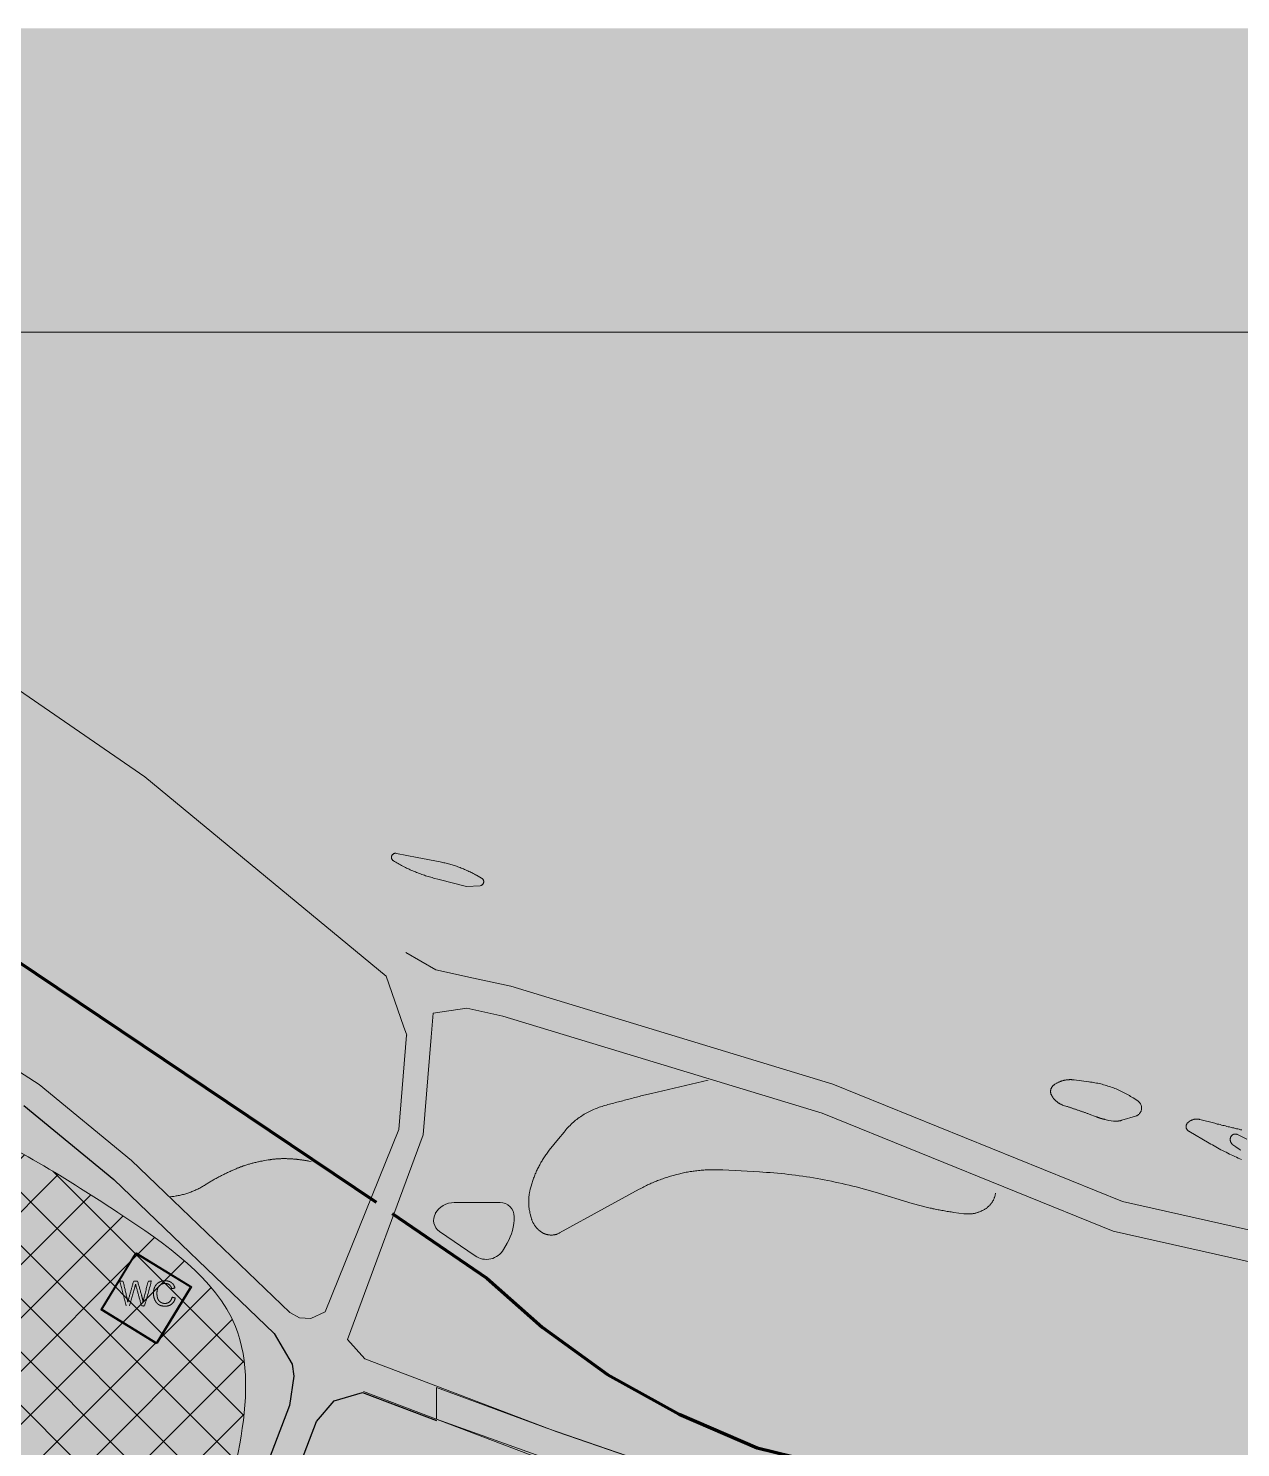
# Model space of a CAD drawing. Header units: metres. Extents: x 68582 to 69192, y 19191 to 19633.
# Drawn here: x 68884.2 to 68982.3, y 19513.2 to 19628.2 of the extents above; entities that cross this region are included whole.
import ezdxf

# ---------------------------------------------------------------- set-up
doc = ezdxf.new("R2010")
doc.units = ezdxf.units.M
doc.layers.get('0').update_dxf_attribs({"lineweight": 15})
doc.layers.add('Kasvillisuus', color=7, linetype='Continuous', lineweight=5)
doc.layers.add('None', color=7, linetype='Continuous', lineweight=5)

msp = doc.modelspace()

# ---------------------------------------------------------------- hatches: boundary and pattern name
at = {"true_color": 0xd1f0d1, "transparency": 33554687}
msp.add_hatch(color=254, dxfattribs=at).paths.add_polyline_path([(68588.12, 19191.44), (69192.3, 19191.44), (69192.3, 19628.23), (68588.12, 19628.23)], flags=0)
at = {"lineweight": 35, "true_color": 0x0988ff, "transparency": 33554687}
h = msp.add_hatch(dxfattribs=at)
h.set_pattern_fill('CMU HF', color=150, scale=50, style=0, pattern_type=2)
h.set_pattern_definition([(45, (0, 0), (-2.15526147, 2.15526147), []), (135, (0, 0), (2.15526147, 2.15526147), [])])
h.paths.add_polyline_path([(68897.13, 19504.22), (68897.03, 19504.13), (68896.92, 19504.04), (68896.81, 19503.95), (68896.7, 19503.86), (68896.58, 19503.78), (68896.47, 19503.69), (68896.35, 19503.61), (68896.24, 19503.54), (68896.12, 19503.46), (68896, 19503.39), (68895.88, 19503.32), (68895.76, 19503.25), (68895.63, 19503.18), (68895.51, 19503.12), (68895.25, 19502.99), (68894.99, 19502.88), (68894.73, 19502.77), (68894.46, 19502.67), (68894.19, 19502.58), (68893.91, 19502.5), (68893.63, 19502.42), (68893.34, 19502.35), (68893.05, 19502.29), (68892.76, 19502.23), (68892.46, 19502.18), (68892.15, 19502.13), (68891.85, 19502.09), (68891.54, 19502.06), (68891.22, 19502.03), (68890.59, 19501.99), (68889.94, 19501.96), (68889.28, 19501.96), (68888.61, 19501.97), (68887.93, 19501.99), (68886.55, 19502.07), (68879.42, 19502.67), (68878.01, 19502.74), (68877.31, 19502.75), (68876.62, 19502.75), (68875.95, 19502.74), (68875.29, 19502.71), (68873.99, 19502.63), (68870.23, 19502.29), (68869.01, 19502.21), (68868.41, 19502.18), (68867.8, 19502.17), (68867.2, 19502.17), (68866.61, 19502.19), (68866.18, 19502.22), (68865.75, 19502.26), (68865.33, 19502.3), (68864.9, 19502.36), (68864.05, 19502.49), (68863.2, 19502.64), (68861.49, 19503.01), (68857.12, 19504.02), (68856.21, 19504.19), (68855.3, 19504.35), (68854.37, 19504.48), (68853.9, 19504.53), (68853.42, 19504.58), (68852.94, 19504.62), (68852.46, 19504.64), (68851.81, 19504.66), (68851.16, 19504.67), (68850.5, 19504.65), (68849.84, 19504.62), (68849.18, 19504.56), (68848.51, 19504.49), (68847.85, 19504.4), (68847.18, 19504.29), (68846.53, 19504.16), (68845.87, 19504.01), (68845.23, 19503.84), (68844.59, 19503.65), (68843.96, 19503.44), (68843.65, 19503.33), (68843.35, 19503.21), (68843.04, 19503.09), (68842.74, 19502.96), (68842.44, 19502.83), (68842.15, 19502.69), (68841.86, 19502.54), (68841.58, 19502.4), (68841.29, 19502.24), (68841.02, 19502.08), (68840.75, 19501.92), (68840.48, 19501.75), (68840.22, 19501.57), (68839.96, 19501.39), (68839.71, 19501.21), (68839.46, 19501.02), (68839.22, 19500.82), (68838.98, 19500.62), (68838.76, 19500.41), (68838.53, 19500.2), (68838.32, 19499.98), (68838.11, 19499.76), (68837.9, 19499.53), (68837.71, 19499.29), (68837.52, 19499.05), (68837.34, 19498.8), (68837.16, 19498.55), (68837, 19498.29), (68836.84, 19498.03), (68836.69, 19497.76), (68836.55, 19497.49), (68836.41, 19497.21), (68836.29, 19496.92), (68836.17, 19496.63), (68836.06, 19496.33), (68835.97, 19496.03), (68835.88, 19495.72), (68835.8, 19495.4), (68835.74, 19495.13), (68835.68, 19494.85), (68835.64, 19494.56), (68835.6, 19494.28), (68835.56, 19493.99), (68835.53, 19493.7), (68835.51, 19493.4), (68835.49, 19493.1), (68835.47, 19492.5), (68835.47, 19491.88), (68835.48, 19491.26), (68835.5, 19490.64), (68835.58, 19489.39), (68835.89, 19485.72), (68835.97, 19484.57), (68835.99, 19484.02), (68836, 19483.49), (68835.99, 19482.98), (68835.98, 19482.73), (68835.97, 19482.48), (68835.95, 19482.25), (68835.92, 19482.02), (68835.89, 19481.79), (68835.86, 19481.57), (68835.81, 19481.36), (68835.79, 19481.26), (68835.76, 19481.16), (68835.74, 19481.06), (68835.71, 19480.96), (68835.68, 19480.86), (68835.65, 19480.77), (68835.61, 19480.68), (68835.58, 19480.59), (68835.54, 19480.5), (68835.5, 19480.41), (68835.46, 19480.33), (68835.42, 19480.25), (68835.37, 19480.17), (68835.32, 19480.09), (68835.27, 19480.02), (68835.22, 19479.94), (68835.17, 19479.87), (68835.14, 19479.84), (68835.11, 19479.8), (68835.08, 19479.77), (68835.05, 19479.73), (68835.02, 19479.7), (68834.99, 19479.67), (68834.96, 19479.64), (68834.93, 19479.61), (68834.9, 19479.58), (68834.87, 19479.55), (68834.83, 19479.52), (68834.8, 19479.49), (68834.76, 19479.46), (68834.73, 19479.44), (68834.69, 19479.41), (68834.66, 19479.38), (68834.62, 19479.36), (68834.58, 19479.33), (68834.54, 19479.31), (68834.5, 19479.29), (68834.46, 19479.26), (68834.42, 19479.24), (68834.38, 19479.22), (68834.34, 19479.2), (68834.3, 19479.18), (68834.26, 19479.16), (68834.19, 19479.13), (68834.11, 19479.1), (68834.04, 19479.07), (68833.96, 19479.04), (68833.88, 19479.02), (68833.8, 19479), (68833.72, 19478.98), (68833.64, 19478.96), (68833.55, 19478.94), (68833.47, 19478.92), (68833.38, 19478.91), (68833.29, 19478.89), (68833.11, 19478.87), (68832.92, 19478.85), (68832.73, 19478.84), (68832.53, 19478.83), (68832.33, 19478.82), (68832.12, 19478.82), (68831.7, 19478.83), (68831.26, 19478.86), (68830.35, 19478.93), (68827.54, 19479.23), (68826.64, 19479.29), (68825.77, 19479.33), (68824.91, 19479.35), (68824.07, 19479.34), (68823.24, 19479.31), (68822.43, 19479.26), (68821.63, 19479.2), (68820.83, 19479.11), (68820.04, 19479.01), (68819.25, 19478.89), (68817.69, 19478.62), (68811.52, 19477.33), (68810, 19477.06), (68809.24, 19476.95), (68808.48, 19476.85), (68807.72, 19476.78), (68807.34, 19476.75), (68806.97, 19476.74), (68806.59, 19476.72), (68806.22, 19476.72), (68805.85, 19476.72), (68805.48, 19476.74), (68805.11, 19476.76), (68804.75, 19476.79), (68804.38, 19476.83), (68804.02, 19476.88), (68803.67, 19476.94), (68803.31, 19477.02), (68802.96, 19477.1), (68802.61, 19477.2), (68802.42, 19477.26), (68802.23, 19477.32), (68802.04, 19477.39), (68801.85, 19477.46), (68801.47, 19477.61), (68801.09, 19477.77), (68800.72, 19477.94), (68800.36, 19478.13), (68799.99, 19478.32), (68799.63, 19478.53), (68799.27, 19478.74), (68798.91, 19478.97), (68798.2, 19479.43), (68796.8, 19480.42), (68795.8, 19481.15), (68794.83, 19481.91), (68794.35, 19482.29), (68793.88, 19482.69), (68793.43, 19483.09), (68792.99, 19483.51), (68792.56, 19483.93), (68792.15, 19484.36), (68791.95, 19484.58), (68791.76, 19484.8), (68791.57, 19485.03), (68791.39, 19485.26), (68791.21, 19485.49), (68791.04, 19485.73), (68790.88, 19485.96), (68790.72, 19486.21), (68790.56, 19486.45), (68790.42, 19486.7), (68790.28, 19486.95), (68790.15, 19487.21), (68790.04, 19487.44), (68789.93, 19487.67), (68789.83, 19487.91), (68789.74, 19488.15), (68789.65, 19488.39), (68789.57, 19488.63), (68789.49, 19488.88), (68789.41, 19489.12), (68789.34, 19489.37), (68789.28, 19489.63), (68789.16, 19490.14), (68789.05, 19490.65), (68788.96, 19491.18), (68788.88, 19491.7), (68788.82, 19492.24), (68788.71, 19493.31), (68788.58, 19495.48), (68788.45, 19498.95), (68788.41, 19502.37), (68788.45, 19505.74), (68788.96, 19516.19), (68788.98, 19518.01), (68788.97, 19518.94), (68788.94, 19519.87), (68788.88, 19520.82), (68788.81, 19521.79), (68788.71, 19522.76), (68788.58, 19523.76), (68788.28, 19525.6), (68787.62, 19529.32), (68787.49, 19530.23), (68787.39, 19531.13), (68787.35, 19531.57), (68787.33, 19532), (68787.31, 19532.43), (68787.31, 19532.85), (68787.32, 19533.26), (68787.33, 19533.46), (68787.34, 19533.66), (68787.36, 19533.86), (68787.38, 19534.06), (68787.41, 19534.25), (68787.44, 19534.44), (68787.47, 19534.63), (68787.51, 19534.82), (68787.56, 19535), (68787.6, 19535.18), (68787.65, 19535.36), (68787.71, 19535.54), (68787.77, 19535.71), (68787.84, 19535.88), (68787.91, 19536.05), (68787.99, 19536.21), (68788.03, 19536.3), (68788.08, 19536.38), (68788.12, 19536.45), (68788.16, 19536.53), (68788.21, 19536.61), (68788.26, 19536.69), (68788.31, 19536.76), (68788.36, 19536.84), (68788.41, 19536.91), (68788.47, 19536.99), (68788.52, 19537.06), (68788.58, 19537.13), (68788.64, 19537.21), (68788.71, 19537.29), (68788.78, 19537.37), (68788.85, 19537.44), (68788.93, 19537.52), (68789, 19537.59), (68789.08, 19537.67), (68789.16, 19537.74), (68789.33, 19537.88), (68789.5, 19538.02), (68789.67, 19538.15), (68789.86, 19538.28), (68790.04, 19538.41), (68790.24, 19538.53), (68790.44, 19538.65), (68790.64, 19538.77), (68790.85, 19538.88), (68791.06, 19538.99), (68791.28, 19539.1), (68791.5, 19539.2), (68791.95, 19539.4), (68792.42, 19539.59), (68792.89, 19539.77), (68793.37, 19539.94), (68794.35, 19540.26), (68796.84, 19540.99), (68798.32, 19541.39), (68801.22, 19542.08), (68804.06, 19542.66), (68806.88, 19543.15), (68809.5, 19543.54), (68812.15, 19543.87), (68814.81, 19544.15), (68817.49, 19544.38), (68822.89, 19544.71), (68828.35, 19544.87), (68833.86, 19544.89), (68839.41, 19544.79), (68850.57, 19544.34), (68857.58, 19543.91), (68861.05, 19543.59), (68864.49, 19543.17), (68866.19, 19542.92), (68867.87, 19542.63), (68869.54, 19542.3), (68871.2, 19541.92), (68872.83, 19541.5), (68874.44, 19541.03), (68875.24, 19540.78), (68876.03, 19540.51), (68876.82, 19540.23), (68877.6, 19539.93), (68878.49, 19539.57), (68879.37, 19539.19), (68880.24, 19538.79), (68881.11, 19538.38), (68882.84, 19537.5), (68884.55, 19536.56), (68886.25, 19535.56), (68887.95, 19534.51), (68891.39, 19532.3), (68892.85, 19531.33), (68894.3, 19530.32), (68895.01, 19529.8), (68895.7, 19529.27), (68896.37, 19528.73), (68897.02, 19528.17), (68897.34, 19527.89), (68897.64, 19527.6), (68897.94, 19527.31), (68898.24, 19527.01), (68898.52, 19526.71), (68898.79, 19526.4), (68899.06, 19526.09), (68899.31, 19525.78), (68899.55, 19525.46), (68899.78, 19525.13), (68900, 19524.8), (68900.21, 19524.46), (68900.31, 19524.29), (68900.41, 19524.12), (68900.5, 19523.95), (68900.59, 19523.77), (68900.68, 19523.6), (68900.76, 19523.42), (68900.84, 19523.24), (68900.91, 19523.06), (68901.01, 19522.79), (68901.11, 19522.53), (68901.2, 19522.26), (68901.28, 19521.99), (68901.35, 19521.71), (68901.42, 19521.43), (68901.48, 19521.15), (68901.53, 19520.87), (68901.58, 19520.58), (68901.62, 19520.3), (68901.66, 19520.01), (68901.69, 19519.71), (68901.71, 19519.42), (68901.73, 19519.12), (68901.74, 19518.82), (68901.75, 19518.52), (68901.75, 19517.92), (68901.73, 19517.3), (68901.69, 19516.68), (68901.63, 19516.06), (68901.56, 19515.43), (68901.47, 19514.8), (68901.37, 19514.17), (68901.26, 19513.54), (68901.13, 19512.86), (68900.98, 19512.18), (68900.82, 19511.5), (68900.65, 19510.84), (68900.46, 19510.18), (68900.25, 19509.53), (68900.03, 19508.89), (68899.91, 19508.58), (68899.78, 19508.28), (68899.66, 19507.98), (68899.52, 19507.68), (68899.39, 19507.39), (68899.24, 19507.1), (68899.1, 19506.82), (68898.95, 19506.55), (68898.79, 19506.28), (68898.63, 19506.02), (68898.46, 19505.77), (68898.29, 19505.52), (68898.11, 19505.28), (68897.92, 19505.05), (68897.73, 19504.83), (68897.64, 19504.73), (68897.54, 19504.62), (68897.44, 19504.52), (68897.34, 19504.42), (68897.24, 19504.32)], flags=0)
at = {"layer": 'Kasvillisuus', "true_color": 0xffffff, "transparency": 33554687}
msp.add_hatch(color=7, dxfattribs=at).paths.add_polyline_path([(68917.2, 19518.12), (68926.15, 19514.82), (68940.71, 19509.8), (68952.71, 19506.88), (68979.2, 19501.5), (68982.85, 19499.37), (68985.79, 19495.99), (68987.01, 19489.98), (68987.71, 19456.89), (68985.02, 19456.89), (68984.52, 19489.48), (68983.47, 19494.84), (68981.24, 19497.42), (68978.3, 19499.13), (68949.27, 19505.16), (68939.62, 19507.53), (68917.2, 19515.54)], flags=0)
at = {"layer": 'None', "linetype": 'Continuous', "lineweight": 0, "true_color": 0xffffff, "transparency": 33554687}
for points in [[(68903.93, 19522.75), (68891.17, 19535.01), (68883.84, 19541.05), (68876.68, 19545.65), (68866.67, 19551.11), (68858.37, 19555.06), (68849.95, 19558.24), (68843.03, 19559.95), (68832.83, 19560.63), (68817.24, 19560.27), (68808.61, 19558.66), (68801.96, 19555.23), (68796.95, 19550.57), (68787.66, 19540.88), (68786.22, 19542.26), (68795.55, 19552), (68800.8, 19556.88), (68807.95, 19560.57), (68817.03, 19562.27), (68832.87, 19562.63), (68843.34, 19561.93), (68850.55, 19560.15), (68859.15, 19556.9), (68867.58, 19552.89), (68877.7, 19547.37), (68885.02, 19542.67), (68892.5, 19536.5), (68905.32, 19524.19)], [(68916.77, 19546.5), (68916.93, 19548.44), (68919.65, 19548.85), (68920.19, 19551.29), (68917.16, 19551.95), (68914.72, 19553.36), (68913.12, 19551.43), (68914.54, 19547.39), (68914.79, 19546.67)], [(68812.99, 19460.26), (68813.3, 19459.22), (68812.73, 19458.89), (68810.48, 19458.89), (68799.34, 19458.35), (68788.28, 19454.61), (68787.55, 19454.19), (68794.84, 19454.19), (68799.81, 19455.87), (68810.54, 19456.39), (68821.74, 19456.39), (68863.14, 19457.31), (68877.56, 19457.31), (68879.36, 19456.88), (68880.83, 19454.19), (68883.82, 19454.19), (68884.14, 19455.23), (68885.5, 19456.59), (68887.96, 19457.01), (68890.49, 19456.23), (68892.24, 19455.27), (68893.71, 19454.19), (68897.94, 19454.19), (68890.22, 19459.85), (68888.94, 19461.12), (68888.02, 19464.34), (68907.48, 19515.37), (68908.92, 19517.04), (68911.22, 19517.71), (68917.2, 19515.44), (68917.2, 19518.12), (68911.33, 19520.35), (68909.93, 19521.91), (68910.51, 19524.52), (68912.02, 19527.75), (68909.81, 19527.75), (68908.13, 19524.15), (68906.97, 19523.62), (68906.06, 19523.67), (68905.26, 19524.11), (68892.44, 19536.42), (68884.96, 19542.59), (68882.94, 19543.87), (68877.64, 19547.29), (68869.57, 19551.69), (68865.21, 19551.69), (68866.6, 19551.03), (68876.64, 19545.55), (68881.89, 19542.17), (68883.79, 19540.97), (68891.07, 19534.96), (68904.05, 19522.49), (68905.51, 19519.99), (68905.65, 19519.02), (68905.3, 19516.66), (68885.39, 19464.45), (68885.43, 19464.29), (68884.67, 19462.75), (68882.93, 19460.81), (68881.46, 19459.96), (68877.85, 19459.81), (68863.13, 19459.81), (68822.49, 19458.91), (68820.85, 19459.06), (68816.39, 19460.7), (68809.12, 19466.21), (68799.95, 19474.47), (68789.56, 19482.32), (68787.41, 19486.04), (68786.76, 19494.82), (68786.24, 19513.4), (68786.02, 19533.26), (68783.99, 19533.26), (68784.14, 19513.38), (68784.28, 19493.51), (68785.23, 19484.85), (68784.13, 19483), (68779.2, 19483.36), (68779.2, 19481.36), (68788.27, 19480.69), (68788.89, 19480.32), (68798.67, 19472.93), (68807.78, 19464.72), (68812.34, 19461.25)], [(69145.83, 19514.08), (69117.42, 19516.48), (69102.22, 19518.43), (69072.41, 19525.6), (69054.77, 19527.4), (68988.57, 19527.06), (68972.01, 19530.78), (68948.45, 19540.33), (68922.58, 19548.21), (68919.65, 19548.85), (68920.19, 19551.29), (68923.21, 19550.63), (68949.29, 19542.69), (68972.76, 19533.17), (68988.84, 19529.56), (69054.89, 19529.9), (69072.83, 19528.07), (69102.67, 19520.89), (69117.68, 19518.97), (69146.04, 19516.57)], [(68908.19, 19524.23), (68914.16, 19539.02), (68914.78, 19546.66), (68916.77, 19546.5), (68916.13, 19538.58), (68909.99, 19521.99)]]:
    msp.add_hatch(color=7, dxfattribs=at).paths.add_polyline_path(points, flags=0)
at = {"layer": 'None', "linetype": 'Continuous', "lineweight": 0, "true_color": 0x7f532a, "transparency": 33554687}
msp.add_hatch(color=27, dxfattribs=at).paths.add_polyline_path([(68892.9, 19529.01), (68890.12, 19524.45), (68894.6, 19521.71), (68897.38, 19526.27)], flags=0)
at = {"layer": 'None', "linetype": 'Continuous', "lineweight": 0, "transparency": 33554687}
msp.add_hatch(color=7, dxfattribs=at).paths.add_polyline_path([(68903.93, 19522.75), (68905.32, 19524.19), (68906.12, 19523.75), (68907.03, 19523.7), (68908.19, 19524.23), (68909.99, 19521.99), (68911.39, 19520.43), (68911.28, 19517.79), (68908.98, 19517.12), (68907.23, 19516.03), (68905.36, 19516.74), (68905.71, 19519.1), (68905.57, 19520.07)], flags=0)

# ---------------------------------------------------------------- linework, layer by layer
for points, degree, knots in [([(68897.13, 19504.22), (68892.61, 19500.15), (68879.72, 19504.13), (68865.13, 19501.04), (68851.78, 19507.04), (68830.36, 19499.83), (68839.37, 19477.19), (68824.71, 19480.04), (68815.28, 19478.22), (68803.93, 19475.54), (68795.97, 19480.87), (68789.19, 19486.32), (68788.36, 19497.34), (68788.34, 19509.56), (68789.82, 19522.6), (68785.11, 19537.19), (68797.03, 19541.26), (68816.8, 19545.45), (68844.94, 19544.95), (68874.72, 19542.78), (68890.47, 19533.06), (68902.25, 19524.93), (68901.73, 19513.35), (68899.37, 19506.24), (68897.13, 19504.22)], 3, [0, 0, 0, 0, 20.567122, 30.594973, 44.948804, 64.003788, 80.32022, 87.042059, 100.125754, 112.053255, 118.69734, 128.203455, 136.624401, 150.196008, 164.899233, 178.272165, 185.845534, 197.684963, 241.390754, 268.774278, 284.537843, 297.807553, 307.336074, 317.523248, 317.523248, 317.523248, 317.523248]), ([(68896.02, 19526.18), (68895.94, 19526.46), (68895.73, 19526.61), (68895.53, 19526.76), (68895.23, 19526.76), (68894.96, 19526.76), (68894.74, 19526.64), (68894.52, 19526.52), (68894.4, 19526.29), (68894.28, 19526.06), (68894.28, 19525.74), (68894.28, 19525.46), (68894.39, 19525.21), (68894.5, 19524.96), (68894.7, 19524.83), (68894.9, 19524.7), (68895.22, 19524.7), (68895.54, 19524.7), (68895.75, 19524.87), (68895.97, 19525.04), (68896.05, 19525.36)], 2, [-21, -21, -21, -20, -20, -19, -19, -18, -18, -17, -17, -16, -16, -15, -15, -14, -14, -13, -13, -12, -12, -11, -11, -11]), ([(68892.77, 19526.25), (68892.8, 19526.35), (68892.83, 19526.49), (68892.84, 19526.44), (68892.89, 19526.25)], 2, [-17, -17, -17, -16, -16, -15, -15, -15]), ([(68892.77, 19526.25), (68892.8, 19526.35), (68892.83, 19526.49), (68892.84, 19526.44), (68892.89, 19526.25)], 2, [-17, -17, -17, -16, -16, -15, -15, -15]), ([(68893.53, 19525.44), (68893.47, 19525.2), (68893.44, 19525.01), (68893.39, 19525.34), (68893.28, 19525.72)], 2, [-10, -10, -10, -9, -9, -8, -8, -8]), ([(68893.53, 19525.44), (68893.47, 19525.2), (68893.44, 19525.01), (68893.39, 19525.34), (68893.28, 19525.72)], 2, [-10, -10, -10, -9, -9, -8, -8, -8]), ([(68895.79, 19525.43), (68895.73, 19525.18), (68895.58, 19525.05), (68895.42, 19524.92), (68895.2, 19524.92), (68895.02, 19524.92), (68894.86, 19525.02), (68894.71, 19525.11), (68894.63, 19525.3), (68894.56, 19525.49), (68894.56, 19525.75), (68894.56, 19525.94), (68894.62, 19526.13), (68894.68, 19526.32), (68894.84, 19526.43), (68894.99, 19526.54), (68895.22, 19526.54), (68895.42, 19526.54), (68895.56, 19526.44), (68895.69, 19526.34), (68895.76, 19526.12)], 2, [-32, -32, -32, -31, -31, -30, -30, -29, -29, -28, -28, -27, -27, -26, -26, -25, -25, -24, -24, -23, -23, -22, -22, -22]), ([(68892.29, 19525.38), (68892.28, 19525.33), (68892.2, 19525.01), (68892.17, 19525.21), (68892.12, 19525.42)], 2, [-5, -5, -5, -4, -4, -3, -3, -3]), ([(68892.29, 19525.38), (68892.28, 19525.33), (68892.2, 19525.01), (68892.17, 19525.21), (68892.12, 19525.42)], 2, [-5, -5, -5, -4, -4, -3, -3, -3])]:
    msp.add_open_spline(points, degree=degree, knots=knots)
for points in [[(68892.12, 19525.42), (68891.82, 19526.73), (68891.54, 19526.73), (68892.07, 19524.73)], [(68892.12, 19525.42), (68891.82, 19526.73), (68891.54, 19526.73), (68892.07, 19524.73)], [(68893.28, 19525.72), (68892.99, 19526.73), (68892.67, 19526.73), (68892.29, 19525.38)], [(68893.28, 19525.72), (68892.99, 19526.73), (68892.67, 19526.73), (68892.29, 19525.38)], [(68892.89, 19526.25), (68893.31, 19524.73), (68893.57, 19524.73), (68894.11, 19526.73), (68893.85, 19526.73), (68893.53, 19525.44)], [(68892.89, 19526.25), (68893.31, 19524.73), (68893.57, 19524.73), (68894.11, 19526.73), (68893.85, 19526.73), (68893.53, 19525.44)], [(68892.34, 19524.73), (68892.77, 19526.25)], [(68892.34, 19524.73), (68892.77, 19526.25)], [(68895.76, 19526.12), (68896.02, 19526.18)], [(68896.05, 19525.36), (68895.79, 19525.43)]]:
    msp.add_open_spline(points, degree=1)
at = {"layer": 'Kasvillisuus'}
msp.add_lwpolyline([(68640.23, 19207.93), (69167.58, 19207.93), (69167.58, 19603.63), (68640.23, 19603.63)], close=True, dxfattribs=at)
at = {"layer": 'Kasvillisuus', "color": 7, "true_color": 0xffffff, "transparency": 33554687}
msp.add_lwpolyline([(68917.2, 19518.12), (68926.15, 19514.82), (68940.71, 19509.8), (68952.71, 19506.88), (68979.2, 19501.5), (68982.85, 19499.37), (68985.79, 19495.99), (68987.01, 19489.98), (68987.71, 19456.89), (68985.02, 19456.89), (68984.52, 19489.48), (68983.47, 19494.84), (68981.24, 19497.42), (68978.3, 19499.13), (68949.27, 19505.16), (68939.62, 19507.53), (68917.2, 19515.54)], close=True, dxfattribs=at)
at = {"layer": 'None', "color": 7, "linetype": 'Continuous', "lineweight": 5, "transparency": 33554687}
for p, q in [((68918.64, 19533.1), (68922.35, 19533.1)), ((68920.33, 19528.78), (68917.44, 19530.76)), ((68922.93, 19529.81), (68922.63, 19529.3))]:
    msp.add_line(p, q, dxfattribs=at)
at = {"layer": 'None', "color": 7, "linetype": 'Continuous', "lineweight": 18, "transparency": 33554687}
msp.add_line((68897.38, 19526.27), (68892.9, 19529.01), dxfattribs=at)
at = {"layer": 'None', "color": 7, "linetype": 'Continuous', "lineweight": 5, "true_color": 0xffffff, "transparency": 33554687}
for p, q in [((68909.99, 19521.99), (68911.39, 19520.43)), ((68911.39, 19520.43), (68926.94, 19514.52)), ((68926.94, 19514.52), (68940.71, 19509.8))]:
    msp.add_line(p, q, dxfattribs=at)
at = {"layer": 'None', "color": 7, "linetype": 'Continuous', "lineweight": 5, "transparency": 33554687}
for points in [[(68913.12, 19551.43), (68893.57, 19567.59), (68871.18, 19583.02), (68858.45, 19593.32), (68844.7, 19603.23), (68839.45, 19609.09)], [(68920.19, 19551.29), (68917.16, 19551.95), (68914.72, 19553.36)], [(68913.12, 19551.43), (68914.54, 19547.39), (68914.79, 19546.67)], [(68962.48, 19533.85), (68962.47, 19533.8), (68962.46, 19533.75), (68962.45, 19533.7), (68962.44, 19533.66), (68962.43, 19533.61), (68962.41, 19533.56), (68962.39, 19533.51), (68962.38, 19533.47), (68962.36, 19533.42), (68962.34, 19533.38), (68962.32, 19533.33), (68962.3, 19533.29), (68962.27, 19533.24), (68962.25, 19533.2), (68962.22, 19533.16), (68962.19, 19533.11), (68962.17, 19533.07), (68962.14, 19533.03), (68962.11, 19532.99), (68962.07, 19532.96), (68962.04, 19532.92), (68962.01, 19532.88), (68961.97, 19532.85), (68961.94, 19532.81), (68961.9, 19532.78), (68961.86, 19532.74), (68961.83, 19532.71), (68961.79, 19532.68), (68961.75, 19532.65), (68961.71, 19532.62), (68961.67, 19532.6), (68961.62, 19532.57), (68961.58, 19532.54), (68961.53, 19532.51), (68961.48, 19532.49), (68961.43, 19532.46), (68961.38, 19532.44), (68961.34, 19532.41), (68961.29, 19532.39), (68961.24, 19532.37), (68961.19, 19532.35), (68961.13, 19532.33), (68961.08, 19532.31), (68961.03, 19532.29), (68960.98, 19532.28), (68960.93, 19532.26), (68960.87, 19532.25), (68960.82, 19532.23), (68960.77, 19532.22), (68960.72, 19532.21), (68960.66, 19532.2), (68960.61, 19532.19), (68960.55, 19532.19), (68960.5, 19532.18), (68960.45, 19532.18), (68960.39, 19532.17), (68960.34, 19532.17), (68960.28, 19532.17), (68960.23, 19532.17), (68960.17, 19532.17), (68960.12, 19532.17), (68960.06, 19532.18), (68960.01, 19532.18), (68959.96, 19532.19), (68959.9, 19532.19), (68959.09, 19532.3), (68958.98, 19532.32), (68958.88, 19532.34), (68958.77, 19532.35), (68958.66, 19532.37), (68958.56, 19532.38), (68958.45, 19532.4), (68958.34, 19532.42), (68958.24, 19532.44), (68958.13, 19532.46), (68958.03, 19532.48), (68957.92, 19532.5), (68957.82, 19532.52), (68957.71, 19532.54), (68957.6, 19532.56), (68957.5, 19532.58), (68957.39, 19532.6), (68957.29, 19532.63), (68957.18, 19532.65), (68957.08, 19532.68), (68956.97, 19532.7), (68956.87, 19532.73), (68956.76, 19532.75), (68956.66, 19532.78), (68956.56, 19532.8), (68956.45, 19532.83), (68956.35, 19532.86), (68956.24, 19532.89), (68956.14, 19532.92), (68956.04, 19532.94), (68955.93, 19532.97), (68955.83, 19533), (68955.73, 19533.03), (68952.73, 19533.93), (68952.62, 19533.96), (68952.34, 19534.05), (68952.05, 19534.13), (68951.77, 19534.21), (68951.49, 19534.28), (68951.2, 19534.36), (68950.92, 19534.43), (68950.63, 19534.5), (68950.34, 19534.57), (68950.06, 19534.64), (68949.77, 19534.7), (68949.48, 19534.76), (68949.19, 19534.83), (68948.9, 19534.88), (68948.61, 19534.94), (68948.32, 19534.99), (68948.03, 19535.04), (68947.74, 19535.09), (68947.45, 19535.14), (68947.16, 19535.19), (68946.87, 19535.23), (68946.58, 19535.27), (68946.28, 19535.31), (68945.99, 19535.35), (68945.7, 19535.38), (68945.41, 19535.41), (68945.11, 19535.44), (68944.82, 19535.47), (68944.53, 19535.5), (68944.23, 19535.52), (68943.94, 19535.54), (68943.64, 19535.56), (68943.35, 19535.58), (68940.39, 19535.74), (68940.28, 19535.75), (68940.17, 19535.75), (68940.06, 19535.76), (68939.95, 19535.76), (68939.84, 19535.76), (68939.73, 19535.76), (68939.62, 19535.76), (68939.51, 19535.76), (68939.4, 19535.76), (68939.29, 19535.75), (68939.18, 19535.75), (68939.07, 19535.74), (68938.96, 19535.74), (68938.85, 19535.73), (68938.74, 19535.72), (68938.63, 19535.71), (68938.52, 19535.7), (68938.41, 19535.69), (68938.3, 19535.68), (68938.19, 19535.67), (68938.08, 19535.65), (68937.98, 19535.64), (68937.87, 19535.62), (68937.76, 19535.6), (68937.65, 19535.58), (68937.54, 19535.57), (68937.43, 19535.55), (68937.32, 19535.52), (68937.22, 19535.5), (68937.11, 19535.48), (68937, 19535.45), (68936.9, 19535.43), (68936.79, 19535.4), (68936.68, 19535.38), (68936.57, 19535.35), (68936.47, 19535.32), (68936.36, 19535.29), (68936.26, 19535.26), (68936.15, 19535.23), (68936.04, 19535.2), (68935.94, 19535.16), (68935.83, 19535.13), (68935.73, 19535.1), (68935.63, 19535.06), (68935.52, 19535.02), (68935.42, 19534.99), (68935.32, 19534.95), (68935.21, 19534.91), (68935.11, 19534.87), (68935.01, 19534.83), (68934.91, 19534.79), (68934.8, 19534.74), (68934.7, 19534.7), (68934.6, 19534.66), (68934.5, 19534.61), (68934.4, 19534.56), (68934.3, 19534.52), (68934.2, 19534.47), (68934.1, 19534.42), (68934, 19534.37), (68933.91, 19534.32), (68933.81, 19534.27), (68933.71, 19534.22), (68933.62, 19534.17), (68930.81, 19532.63), (68927.17, 19530.63), (68927.13, 19530.61), (68927.08, 19530.59), (68927.04, 19530.57), (68927, 19530.55), (68926.96, 19530.54), (68926.91, 19530.52), (68926.87, 19530.51), (68926.82, 19530.5), (68926.78, 19530.49), (68926.73, 19530.48), (68926.69, 19530.47), (68926.64, 19530.47), (68926.59, 19530.46), (68926.55, 19530.46), (68926.5, 19530.46), (68926.46, 19530.46), (68926.41, 19530.46), (68926.36, 19530.47), (68926.32, 19530.47), (68926.27, 19530.48), (68926.23, 19530.49), (68926.18, 19530.5), (68926.14, 19530.51), (68926.09, 19530.52), (68926.05, 19530.53), (68926, 19530.55), (68925.96, 19530.57), (68925.92, 19530.58), (68925.88, 19530.6), (68925.84, 19530.62), (68925.79, 19530.65), (68925.76, 19530.67), (68925.71, 19530.7), (68925.67, 19530.72), (68925.63, 19530.75), (68925.6, 19530.78), (68925.56, 19530.81), (68925.52, 19530.84), (68925.48, 19530.87), (68925.45, 19530.9), (68925.41, 19530.94), (68925.38, 19530.97), (68925.34, 19531.01), (68925.31, 19531.04), (68925.28, 19531.08), (68925.25, 19531.12), (68925.22, 19531.16), (68925.19, 19531.19), (68925.16, 19531.23), (68925.13, 19531.27), (68925.11, 19531.31), (68925.08, 19531.36), (68925.06, 19531.4), (68925.03, 19531.44), (68925.01, 19531.48), (68924.99, 19531.53), (68924.97, 19531.57), (68924.95, 19531.62), (68924.93, 19531.66), (68924.92, 19531.71), (68924.9, 19531.75), (68924.89, 19531.8), (68924.87, 19531.85), (68924.86, 19531.89), (68924.79, 19532.18), (68924.77, 19532.25), (68924.76, 19532.31), (68924.75, 19532.38), (68924.73, 19532.45), (68924.72, 19532.51), (68924.71, 19532.58), (68924.7, 19532.65), (68924.69, 19532.72), (68924.69, 19532.78), (68924.68, 19532.85), (68924.68, 19532.92), (68924.67, 19532.99), (68924.67, 19533.05), (68924.67, 19533.12), (68924.67, 19533.19), (68924.67, 19533.26), (68924.67, 19533.32), (68924.68, 19533.39), (68924.68, 19533.46), (68924.69, 19533.53), (68924.69, 19533.59), (68924.7, 19533.66), (68924.71, 19533.73), (68924.72, 19533.8), (68924.73, 19533.86), (68924.74, 19533.93), (68924.76, 19534), (68924.77, 19534.06), (68924.79, 19534.13), (68924.8, 19534.19), (68924.82, 19534.26), (68924.84, 19534.33), (68924.96, 19534.7), (68924.98, 19534.79), (68925.01, 19534.88), (68925.04, 19534.97), (68925.07, 19535.06), (68925.1, 19535.15), (68925.13, 19535.23), (68925.17, 19535.32), (68925.2, 19535.41), (68925.24, 19535.49), (68925.28, 19535.58), (68925.31, 19535.66), (68925.35, 19535.75), (68925.39, 19535.83), (68925.43, 19535.92), (68925.48, 19536), (68925.52, 19536.08), (68925.56, 19536.16), (68925.61, 19536.24), (68925.65, 19536.33), (68925.7, 19536.41), (68925.75, 19536.49), (68925.8, 19536.57), (68925.85, 19536.64), (68925.9, 19536.72), (68925.95, 19536.8), (68926, 19536.88), (68926.05, 19536.95), (68926.11, 19537.03), (68926.16, 19537.1), (68926.22, 19537.18), (68926.28, 19537.25), (68926.34, 19537.33), (68927.09, 19538.26), (68927.53, 19538.81), (68927.61, 19538.91), (68927.69, 19539), (68927.77, 19539.09), (68927.85, 19539.18), (68927.93, 19539.27), (68928.02, 19539.35), (68928.11, 19539.44), (68928.2, 19539.52), (68928.29, 19539.6), (68928.38, 19539.68), (68928.47, 19539.76), (68928.57, 19539.83), (68928.66, 19539.91), (68928.76, 19539.98), (68928.86, 19540.05), (68928.96, 19540.12), (68929.06, 19540.18), (68929.17, 19540.25), (68929.27, 19540.31), (68929.38, 19540.37), (68929.49, 19540.43), (68929.59, 19540.48), (68929.7, 19540.54), (68929.81, 19540.59), (68929.92, 19540.64), (68930.04, 19540.69), (68930.15, 19540.73), (68930.26, 19540.77), (68930.38, 19540.82), (68930.49, 19540.85), (68930.61, 19540.89), (68930.73, 19540.92), (68930.84, 19540.96), (68930.96, 19540.99), (68931.08, 19541.03), (68931.21, 19541.06), (68931.33, 19541.09), (68931.45, 19541.13), (68931.57, 19541.16), (68931.69, 19541.19), (68931.81, 19541.22), (68931.93, 19541.26), (68932.05, 19541.29), (68932.18, 19541.32), (68932.3, 19541.35), (68932.42, 19541.39), (68932.54, 19541.42), (68932.66, 19541.45), (68932.78, 19541.48), (68932.9, 19541.51), (68933.03, 19541.54), (68933.15, 19541.57), (68933.27, 19541.6), (68933.39, 19541.64), (68933.51, 19541.67), (68933.64, 19541.7), (68933.76, 19541.73), (68933.88, 19541.76), (68934, 19541.79), (68934.12, 19541.82), (68934.25, 19541.85), (68934.37, 19541.87), (68934.49, 19541.9), (68934.62, 19541.93), (68939.2, 19543.02)], [(68982.43, 19538.98), (68982.32, 19539), (68982.21, 19539.03), (68982.1, 19539.06), (68981.99, 19539.08), (68981.88, 19539.11), (68981.77, 19539.14), (68981.66, 19539.16), (68981.55, 19539.19), (68981.43, 19539.22), (68981.32, 19539.24), (68981.21, 19539.27), (68981.1, 19539.3), (68980.99, 19539.33), (68980.88, 19539.35), (68980.77, 19539.38), (68980.66, 19539.41), (68980.55, 19539.44), (68980.44, 19539.46), (68980.33, 19539.49), (68980.23, 19539.52), (68979.02, 19539.83), (68978.99, 19539.83), (68978.96, 19539.84), (68978.93, 19539.85), (68978.89, 19539.85), (68978.86, 19539.85), (68978.83, 19539.86), (68978.79, 19539.86), (68978.76, 19539.86), (68978.73, 19539.86), (68978.69, 19539.86), (68978.66, 19539.85), (68978.63, 19539.85), (68978.6, 19539.84), (68978.56, 19539.84), (68978.53, 19539.83), (68978.5, 19539.82), (68978.47, 19539.81), (68978.44, 19539.8), (68978.4, 19539.79), (68978.37, 19539.78), (68978.34, 19539.77), (68978.31, 19539.75), (68978.28, 19539.74), (68978.26, 19539.72), (68978.23, 19539.71), (68978.2, 19539.69), (68978.17, 19539.67), (68978.15, 19539.65), (68978.12, 19539.63), (68978.09, 19539.61), (68978.07, 19539.59), (68978.05, 19539.56), (68978.03, 19539.55), (68978.01, 19539.53), (68978, 19539.51), (68977.98, 19539.49), (68977.97, 19539.46), (68977.96, 19539.44), (68977.95, 19539.42), (68977.94, 19539.4), (68977.93, 19539.37), (68977.92, 19539.35), (68977.92, 19539.32), (68977.91, 19539.3), (68977.91, 19539.27), (68977.91, 19539.25), (68977.91, 19539.22), (68977.92, 19539.2), (68977.92, 19539.17), (68977.92, 19539.15), (68977.93, 19539.12), (68977.94, 19539.1), (68977.95, 19539.07), (68977.96, 19539.05), (68977.97, 19539.03), (68977.99, 19539.01), (68978, 19538.99), (68978.02, 19538.97), (68978.03, 19538.95), (68978.05, 19538.93), (68978.07, 19538.91), (68978.09, 19538.9), (68978.11, 19538.88), (68978.13, 19538.87), (68979.79, 19537.91), (68979.92, 19537.83), (68980.05, 19537.76), (68980.19, 19537.68), (68980.32, 19537.61), (68980.46, 19537.53), (68980.6, 19537.46), (68980.73, 19537.38), (68980.87, 19537.31), (68981.01, 19537.24), (68981.15, 19537.17), (68981.29, 19537.1), (68981.43, 19537.03), (68981.57, 19536.97), (68981.71, 19536.9), (68981.85, 19536.83), (68981.99, 19536.77), (68982.13, 19536.7), (68982.27, 19536.64), (68982.41, 19536.58)], [(68982.84, 19538.22), (68982.08, 19538.61), (68982.06, 19538.62), (68982.04, 19538.62), (68982.02, 19538.63), (68982, 19538.64), (68981.98, 19538.64), (68981.96, 19538.64), (68981.94, 19538.65), (68981.92, 19538.65), (68981.9, 19538.65), (68981.88, 19538.65), (68981.86, 19538.65), (68981.84, 19538.65), (68981.82, 19538.64), (68981.8, 19538.64), (68981.78, 19538.63), (68981.76, 19538.63), (68981.74, 19538.62), (68981.72, 19538.61), (68981.71, 19538.6), (68981.69, 19538.59), (68981.67, 19538.58), (68981.65, 19538.57), (68981.64, 19538.56), (68981.62, 19538.54), (68981.61, 19538.53), (68981.6, 19538.51), (68981.58, 19538.5), (68981.57, 19538.48), (68981.56, 19538.46), (68981.55, 19538.45), (68981.54, 19538.43), (68981.53, 19538.41), (68981.52, 19538.39), (68981.51, 19538.37), (68981.51, 19538.35), (68981.5, 19538.33), (68981.5, 19538.3), (68981.49, 19538.28), (68981.49, 19538.26), (68981.49, 19538.24), (68981.49, 19538.21), (68981.49, 19538.19), (68981.49, 19538.17), (68981.49, 19538.15), (68981.49, 19538.13), (68981.5, 19538.1), (68981.5, 19538.08), (68981.51, 19538.06), (68981.51, 19538.04), (68981.52, 19538.02), (68981.53, 19538), (68981.54, 19537.98), (68981.55, 19537.96), (68981.56, 19537.94), (68981.57, 19537.92), (68981.58, 19537.9), (68981.6, 19537.88), (68981.61, 19537.86), (68981.62, 19537.85), (68981.64, 19537.83), (68981.66, 19537.82), (68981.67, 19537.8), (68981.69, 19537.79), (68981.71, 19537.77), (68981.93, 19537.62), (68982.29, 19537.36), (68982.3, 19537.35), (68982.32, 19537.34), (68982.33, 19537.33)], [(68907.06, 19536.42), (68906.85, 19536.46), (68906.8, 19536.47), (68906.75, 19536.48), (68906.7, 19536.49), (68906.65, 19536.5), (68906.6, 19536.5), (68906.54, 19536.51), (68906.49, 19536.52), (68906.44, 19536.53), (68906.39, 19536.54), (68906.34, 19536.54), (68906.29, 19536.55), (68906.24, 19536.56), (68906.19, 19536.56), (68906.14, 19536.57), (68906.08, 19536.58), (68906.03, 19536.58), (68905.98, 19536.59), (68905.93, 19536.59), (68905.88, 19536.6), (68905.83, 19536.6), (68905.78, 19536.61), (68905.72, 19536.61), (68905.67, 19536.62), (68905.62, 19536.62), (68905.57, 19536.63), (68905.52, 19536.63), (68905.47, 19536.63), (68905.42, 19536.64), (68905.36, 19536.64), (68905.31, 19536.64), (68905.26, 19536.65), (68905.21, 19536.65), (68905.16, 19536.65), (68905.11, 19536.65), (68905.05, 19536.66), (68905, 19536.66), (68904.95, 19536.66), (68904.9, 19536.66), (68904.85, 19536.66), (68904.8, 19536.66), (68904.74, 19536.66), (68904.69, 19536.66), (68904.64, 19536.66), (68904.59, 19536.65), (68904.54, 19536.65), (68904.49, 19536.65), (68904.44, 19536.65), (68904.38, 19536.64), (68904.33, 19536.64), (68904.28, 19536.64), (68904.23, 19536.63), (68904.18, 19536.63), (68904.13, 19536.62), (68904.08, 19536.62), (68904.02, 19536.61), (68903.97, 19536.61), (68903.92, 19536.6), (68903.87, 19536.59), (68903.82, 19536.59), (68903.77, 19536.58), (68903.72, 19536.57), (68903.67, 19536.56), (68903.62, 19536.56), (68903.57, 19536.55), (68903.17, 19536.48), (68903.09, 19536.46), (68903.02, 19536.45), (68902.94, 19536.44), (68902.87, 19536.42), (68902.79, 19536.4), (68902.72, 19536.39), (68902.64, 19536.37), (68902.57, 19536.35), (68902.49, 19536.34), (68902.42, 19536.32), (68902.34, 19536.3), (68902.27, 19536.28), (68902.2, 19536.26), (68902.12, 19536.24), (68902.05, 19536.22), (68901.98, 19536.2), (68901.9, 19536.17), (68901.83, 19536.15), (68901.76, 19536.13), (68901.69, 19536.1), (68901.62, 19536.08), (68901.54, 19536.06), (68901.47, 19536.03), (68901.4, 19536), (68901.33, 19535.98), (68901.26, 19535.95), (68901.19, 19535.92), (68901.12, 19535.9), (68901.05, 19535.87), (68900.98, 19535.84), (68900.91, 19535.81), (68900.84, 19535.78), (68900.78, 19535.75), (68900.71, 19535.72), (68900.64, 19535.69), (68900.56, 19535.66), (68900.49, 19535.62), (68900.42, 19535.59), (68900.35, 19535.56), (68900.28, 19535.52), (68900.2, 19535.49), (68900.13, 19535.45), (68900.06, 19535.42), (68899.99, 19535.38), (68899.92, 19535.35), (68899.85, 19535.31), (68899.78, 19535.28), (68899.71, 19535.24), (68899.64, 19535.2), (68899.57, 19535.17), (68899.5, 19535.13), (68899.43, 19535.09), (68899.36, 19535.05), (68899.29, 19535.02), (68899.22, 19534.98), (68899.15, 19534.94), (68899.09, 19534.9), (68899.02, 19534.86), (68898.95, 19534.82), (68898.88, 19534.78), (68898.81, 19534.74), (68898.75, 19534.7), (68898.68, 19534.66), (68898.61, 19534.62), (68898.55, 19534.58), (68898.41, 19534.49), (68898.34, 19534.45), (68898.26, 19534.4), (68898.19, 19534.36), (68898.11, 19534.31), (68898.04, 19534.27), (68897.96, 19534.23), (68897.88, 19534.19), (68897.8, 19534.16), (68897.72, 19534.12), (68897.64, 19534.08), (68897.56, 19534.05), (68897.48, 19534.01), (68897.4, 19533.98), (68897.31, 19533.95), (68897.23, 19533.92), (68897.15, 19533.89), (68897.06, 19533.86), (68896.98, 19533.83), (68896.9, 19533.81), (68896.81, 19533.78), (68896.72, 19533.76), (68896.64, 19533.74), (68896.55, 19533.72), (68896.46, 19533.7), (68896.38, 19533.68), (68896.29, 19533.66), (68896.2, 19533.64), (68896.11, 19533.63), (68896.03, 19533.61), (68895.94, 19533.6), (68895.85, 19533.59), (68895.76, 19533.58), (68895.56, 19533.56)], [(68984.52, 19489.71), (68983.47, 19494.84), (68981.24, 19497.42), (68978.3, 19499.13), (68952.57, 19504.36), (68939.62, 19507.53), (68926, 19512.2), (68911.28, 19517.79)]]:
    msp.add_lwpolyline(points, dxfattribs=at)
at = {"layer": 'None', "color": 7, "linetype": 'Continuous', "lineweight": 70, "transparency": 33554687}
for points in [[(68766.14, 19549.17), (68783.35, 19567.77), (68784.99, 19568.64), (68842.39, 19573.08), (68844.18, 19572.9), (68866.83, 19561.37), (68881.26, 19553.97), (68912.32, 19533.13)], [(68913.6, 19532.2), (68921.28, 19526.98), (68925.77, 19522.99), (68931.06, 19519.17), (68936.85, 19515.96), (68943.18, 19513.22), (68947.36, 19512.2), (68964.26, 19508.86), (69001.8, 19509.69), (69035.65, 19510.29), (69057.18, 19525.33), (69107.4, 19515.3), (69119.12, 19513.55), (69122.44, 19452.99), (69124, 19418.54)]]:
    msp.add_lwpolyline(points, dxfattribs=at)
at = {"layer": 'None', "color": 7, "linetype": 'Continuous', "lineweight": 5, "true_color": 0xffffff, "transparency": 33554687}
for points in [[(68786.22, 19542.26), (68795.55, 19552), (68800.8, 19556.88), (68807.95, 19560.57), (68817.03, 19562.27), (68832.87, 19562.63), (68843.34, 19561.93), (68850.55, 19560.15), (68859.15, 19556.9), (68867.58, 19552.89), (68877.7, 19547.37), (68885.02, 19542.67), (68892.5, 19536.5), (68905.32, 19524.19)], [(68920.19, 19551.29), (68923.21, 19550.63), (68949.29, 19542.69), (68972.76, 19533.17), (68988.84, 19529.56), (69054.89, 19529.9), (69072.83, 19528.07), (69102.67, 19520.89), (69117.68, 19518.97), (69146.04, 19516.57), (69145.83, 19514.08)], [(68916.77, 19546.5), (68916.93, 19548.44), (68919.65, 19548.85)], [(69145.83, 19514.08), (69117.42, 19516.48), (69102.22, 19518.43), (69072.41, 19525.6), (69054.77, 19527.4), (68988.57, 19527.06), (68972.01, 19530.78), (68948.45, 19540.33), (68922.58, 19548.21), (68919.65, 19548.85)], [(68908.19, 19524.23), (68914.16, 19539.02), (68914.78, 19546.66)], [(68916.77, 19546.5), (68916.13, 19538.58), (68909.99, 19521.99)], [(68905.32, 19524.19), (68906.12, 19523.75), (68907.03, 19523.7), (68908.19, 19524.23)]]:
    msp.add_lwpolyline(points, dxfattribs=at)
at = {"layer": 'None', "color": 7, "linetype": 'Continuous', "lineweight": 5, "transparency": 33554687}
for points in [[(68919.63, 19558.7), (68920.73, 19558.77), (68920.75, 19558.77), (68920.78, 19558.78), (68920.8, 19558.78), (68920.83, 19558.79), (68920.85, 19558.8), (68920.87, 19558.82), (68920.89, 19558.83), (68920.91, 19558.85), (68920.93, 19558.86), (68920.95, 19558.88), (68920.97, 19558.9), (68920.98, 19558.93), (68920.99, 19558.95), (68921.01, 19558.97), (68921.01, 19559), (68921.02, 19559.02), (68921.03, 19559.05), (68921.03, 19559.07), (68921.03, 19559.1), (68921.03, 19559.13), (68921.02, 19559.15), (68921.02, 19559.18), (68921.01, 19559.2), (68921, 19559.23), (68920.99, 19559.25), (68920.98, 19559.27), (68920.96, 19559.29), (68920.94, 19559.31), (68920.93, 19559.33), (68920.91, 19559.35), (68920.89, 19559.36), (68920.86, 19559.38), (68920.44, 19559.61), (68920.35, 19559.66), (68920.27, 19559.71), (68920.18, 19559.75), (68920.09, 19559.8), (68920.01, 19559.84), (68919.92, 19559.89), (68919.83, 19559.93), (68919.74, 19559.97), (68919.65, 19560.01), (68919.56, 19560.05), (68919.47, 19560.09), (68919.38, 19560.13), (68919.29, 19560.17), (68919.2, 19560.2), (68919.11, 19560.24), (68919.02, 19560.27), (68918.92, 19560.31), (68918.83, 19560.34), (68918.74, 19560.37), (68918.65, 19560.4), (68918.55, 19560.43), (68918.46, 19560.46), (68918.36, 19560.49), (68918.27, 19560.51), (68918.18, 19560.54), (68918.08, 19560.56), (68917.99, 19560.59), (68917.89, 19560.61), (68917.8, 19560.63), (68917.7, 19560.66), (68917.6, 19560.68), (68917.51, 19560.7), (68915.63, 19561.06), (68913.95, 19561.39), (68913.92, 19561.4), (68913.89, 19561.4), (68913.86, 19561.4), (68913.83, 19561.4), (68913.81, 19561.39), (68913.78, 19561.38), (68913.75, 19561.37), (68913.73, 19561.36), (68913.7, 19561.35), (68913.68, 19561.33), (68913.66, 19561.31), (68913.64, 19561.29), (68913.62, 19561.27), (68913.6, 19561.24), (68913.59, 19561.22), (68913.58, 19561.19), (68913.57, 19561.16), (68913.56, 19561.14), (68913.56, 19561.11), (68913.55, 19561.08), (68913.56, 19561.05), (68913.56, 19561.02), (68913.56, 19560.99), (68913.57, 19560.97), (68913.58, 19560.94), (68913.59, 19560.91), (68913.61, 19560.89), (68913.63, 19560.87), (68913.64, 19560.84), (68913.66, 19560.82), (68913.69, 19560.81), (68913.71, 19560.79), (68913.8, 19560.73), (68913.9, 19560.67), (68913.99, 19560.62), (68914.09, 19560.56), (68914.19, 19560.51), (68914.28, 19560.45), (68914.38, 19560.4), (68914.48, 19560.35), (68914.58, 19560.3), (68914.68, 19560.25), (68914.78, 19560.2), (68914.88, 19560.15), (68914.98, 19560.1), (68915.08, 19560.06), (68915.18, 19560.01), (68915.28, 19559.97), (68915.39, 19559.92), (68915.49, 19559.88), (68915.59, 19559.84), (68915.7, 19559.8), (68915.8, 19559.76), (68915.9, 19559.72), (68916.01, 19559.68), (68916.11, 19559.65), (68916.22, 19559.61), (68916.32, 19559.58), (68916.43, 19559.54), (68916.54, 19559.51), (68916.64, 19559.48), (68916.75, 19559.45), (68916.86, 19559.42), (68916.97, 19559.39), (68917.43, 19559.27)], [(68971.66, 19539.74), (68972.02, 19539.7), (68972.04, 19539.7), (68972.06, 19539.7), (68972.08, 19539.69), (68972.1, 19539.69), (68972.12, 19539.69), (68972.15, 19539.69), (68972.17, 19539.69), (68972.19, 19539.69), (68972.21, 19539.69), (68972.23, 19539.69), (68972.26, 19539.69), (68972.28, 19539.69), (68972.3, 19539.69), (68972.32, 19539.69), (68972.34, 19539.69), (68972.37, 19539.7), (68972.39, 19539.7), (68972.41, 19539.7), (68972.43, 19539.7), (68972.45, 19539.71), (68972.48, 19539.71), (68972.5, 19539.71), (68972.52, 19539.72), (68972.54, 19539.72), (68972.56, 19539.72), (68972.58, 19539.73), (68972.61, 19539.73), (68972.63, 19539.74), (68972.65, 19539.74), (68972.67, 19539.75), (68972.69, 19539.76), (68972.71, 19539.76), (68973.82, 19540.09), (68973.86, 19540.11), (68973.91, 19540.12), (68973.95, 19540.15), (68973.99, 19540.17), (68974.03, 19540.2), (68974.07, 19540.23), (68974.11, 19540.27), (68974.14, 19540.3), (68974.17, 19540.34), (68974.2, 19540.38), (68974.23, 19540.42), (68974.25, 19540.47), (68974.27, 19540.51), (68974.28, 19540.56), (68974.3, 19540.61), (68974.3, 19540.66), (68974.31, 19540.71), (68974.31, 19540.75), (68974.31, 19540.8), (68974.3, 19540.85), (68974.29, 19540.9), (68974.28, 19540.95), (68974.27, 19541), (68974.25, 19541.04), (68974.23, 19541.09), (68974.2, 19541.13), (68974.17, 19541.17), (68974.14, 19541.21), (68974.11, 19541.24), (68974.07, 19541.28), (68974.03, 19541.31), (68973.99, 19541.34), (68973.63, 19541.57), (68973.52, 19541.64), (68973.42, 19541.7), (68973.32, 19541.76), (68973.22, 19541.82), (68973.11, 19541.88), (68973.01, 19541.94), (68972.9, 19541.99), (68972.79, 19542.05), (68972.69, 19542.1), (68972.58, 19542.15), (68972.47, 19542.2), (68972.36, 19542.25), (68972.25, 19542.3), (68972.14, 19542.34), (68972.03, 19542.38), (68971.92, 19542.43), (68971.8, 19542.47), (68971.69, 19542.51), (68971.58, 19542.54), (68971.46, 19542.58), (68971.35, 19542.61), (68971.23, 19542.64), (68971.12, 19542.68), (68971, 19542.71), (68970.88, 19542.73), (68970.77, 19542.76), (68970.65, 19542.78), (68970.53, 19542.81), (68970.42, 19542.83), (68970.3, 19542.85), (68970.18, 19542.86), (68970.06, 19542.88), (68970.03, 19542.88), (68968.86, 19543.04), (68968.81, 19543.04), (68968.76, 19543.05), (68968.71, 19543.05), (68968.67, 19543.05), (68968.62, 19543.06), (68968.57, 19543.06), (68968.52, 19543.06), (68968.48, 19543.06), (68968.43, 19543.05), (68968.38, 19543.05), (68968.33, 19543.05), (68968.28, 19543.04), (68968.24, 19543.03), (68968.19, 19543.03), (68968.14, 19543.02), (68968.1, 19543.01), (68968.05, 19543), (68968, 19542.99), (68967.96, 19542.98), (68967.91, 19542.97), (68967.86, 19542.95), (68967.82, 19542.94), (68967.77, 19542.92), (68967.73, 19542.9), (68967.68, 19542.89), (68967.64, 19542.87), (68967.6, 19542.85), (68967.55, 19542.83), (68967.51, 19542.81), (68967.47, 19542.79), (68967.43, 19542.76), (68967.39, 19542.74), (68967.27, 19542.68), (68967.25, 19542.66), (68967.22, 19542.64), (68967.19, 19542.62), (68967.17, 19542.6), (68967.14, 19542.58), (68967.12, 19542.55), (68967.1, 19542.53), (68967.08, 19542.5), (68967.06, 19542.48), (68967.04, 19542.45), (68967.02, 19542.42), (68967.01, 19542.39), (68967, 19542.36), (68966.98, 19542.33), (68966.97, 19542.3), (68966.96, 19542.27), (68966.95, 19542.24), (68966.95, 19542.2), (68966.94, 19542.17), (68966.94, 19542.14), (68966.94, 19542.11), (68966.94, 19542.07), (68966.94, 19542.04), (68966.94, 19542.01), (68966.95, 19541.98), (68966.95, 19541.94), (68966.96, 19541.91), (68966.97, 19541.88), (68966.98, 19541.85), (68967, 19541.82), (68967.01, 19541.79), (68967.03, 19541.76), (68967.04, 19541.73), (68967.07, 19541.69), (68967.09, 19541.66), (68967.11, 19541.63), (68967.13, 19541.59), (68967.16, 19541.56), (68967.18, 19541.53), (68967.2, 19541.5), (68967.23, 19541.47), (68967.26, 19541.44), (68967.28, 19541.41), (68967.31, 19541.38), (68967.34, 19541.36), (68967.37, 19541.33), (68967.4, 19541.3), (68967.43, 19541.28), (68967.46, 19541.25), (68967.49, 19541.23), (68967.52, 19541.2), (68967.56, 19541.18), (68967.59, 19541.16), (68967.62, 19541.14), (68967.66, 19541.12), (68967.69, 19541.1), (68967.73, 19541.08), (68967.76, 19541.06), (68967.8, 19541.05), (68967.83, 19541.03), (68967.87, 19541.01), (68967.91, 19541), (68967.94, 19540.99), (68967.98, 19540.97), (68968.24, 19540.89), (68968.3, 19540.87), (68968.35, 19540.85), (68968.41, 19540.83), (68968.47, 19540.82), (68968.52, 19540.8), (68968.58, 19540.78), (68968.63, 19540.76), (68968.69, 19540.74), (68968.74, 19540.72), (68968.8, 19540.7), (68968.85, 19540.69), (68968.91, 19540.67), (68968.96, 19540.65), (68969.02, 19540.63), (68969.07, 19540.61), (68969.13, 19540.59), (68969.18, 19540.57), (68969.24, 19540.55), (68969.3, 19540.53), (68969.35, 19540.51), (68969.41, 19540.49), (68969.46, 19540.47), (68969.52, 19540.45), (68969.57, 19540.44), (68969.63, 19540.42), (68969.68, 19540.4), (68969.74, 19540.38), (68969.79, 19540.36), (68969.85, 19540.34), (68969.9, 19540.32), (68969.96, 19540.3), (68970.01, 19540.28), (68970.05, 19540.26), (68970.64, 19540.04), (68970.66, 19540.04), (68970.68, 19540.03), (68970.7, 19540.02), (68970.72, 19540.01), (68970.74, 19540.01), (68970.76, 19540), (68970.78, 19539.99), (68970.8, 19539.98), (68970.82, 19539.98), (68970.85, 19539.97), (68970.87, 19539.96), (68970.89, 19539.96), (68970.91, 19539.95), (68970.93, 19539.94), (68970.95, 19539.94), (68970.97, 19539.93), (68970.99, 19539.92), (68971.01, 19539.92), (68971.04, 19539.91), (68971.06, 19539.9), (68971.08, 19539.9), (68971.1, 19539.89), (68971.12, 19539.88), (68971.14, 19539.88), (68971.16, 19539.87), (68971.19, 19539.86), (68971.21, 19539.86), (68971.23, 19539.85), (68971.25, 19539.85), (68971.27, 19539.84), (68971.29, 19539.84), (68971.32, 19539.83)], [(68892.9, 19529.01), (68890.12, 19524.45), (68894.6, 19521.71), (68897.38, 19526.27)]]:
    msp.add_lwpolyline(points, close=True, dxfattribs=at)
at = {"layer": 'None', "color": 7, "linetype": 'Continuous', "lineweight": 25, "true_color": 0xffffff, "transparency": 33554687}
for points in [[(68883.79, 19540.97), (68891.07, 19534.96), (68904.05, 19522.49), (68905.51, 19519.99), (68905.65, 19519.02), (68905.3, 19516.66), (68885.39, 19464.45), (68885.43, 19464.29), (68884.67, 19462.75), (68882.93, 19460.81)], [(68897.94, 19454.19), (68890.22, 19459.85), (68888.94, 19461.12), (68888.02, 19464.34), (68907.48, 19515.37), (68908.92, 19517.04), (68911.22, 19517.71), (68917.2, 19515.44)]]:
    msp.add_lwpolyline(points, dxfattribs=at)
at = {"layer": 'None', "color": 7, "linetype": 'Continuous', "lineweight": 25, "transparency": 33554687}
msp.add_lwpolyline([(68892.8, 19528.98), (68890.02, 19524.42), (68894.5, 19521.68), (68897.28, 19526.24)], close=True, dxfattribs=at)
at = {"layer": 'None', "color": 7, "linetype": 'Continuous', "lineweight": 13, "transparency": 33554687}
msp.add_lwpolyline([(68892.8, 19528.98), (68890.02, 19524.42), (68894.5, 19521.68), (68897.28, 19526.24)], close=True, dxfattribs=at)
at = {"layer": 'None', "color": 7, "linetype": 'Continuous', "lineweight": 5, "transparency": 33554687, "extrusion": (0, 0, -1)}
for centre, radius, start, end in [((-68918.64, 19531.33), 1.77, 30.0012, 90), ((-68922.35, 19531.95), 1.15, 90, 180), ((-68918.07, 19531.66), 1.1, 304.4569, 30.0012), ((-68919.22, 19531.95), 4.28, 180, 209.9984), ((-68921.24, 19530.1), 1.61, 209.9984, 304.4569)]:
    msp.add_arc(centre, radius, start, end, dxfattribs=at)

doc.saveas('drawing.dxf')
